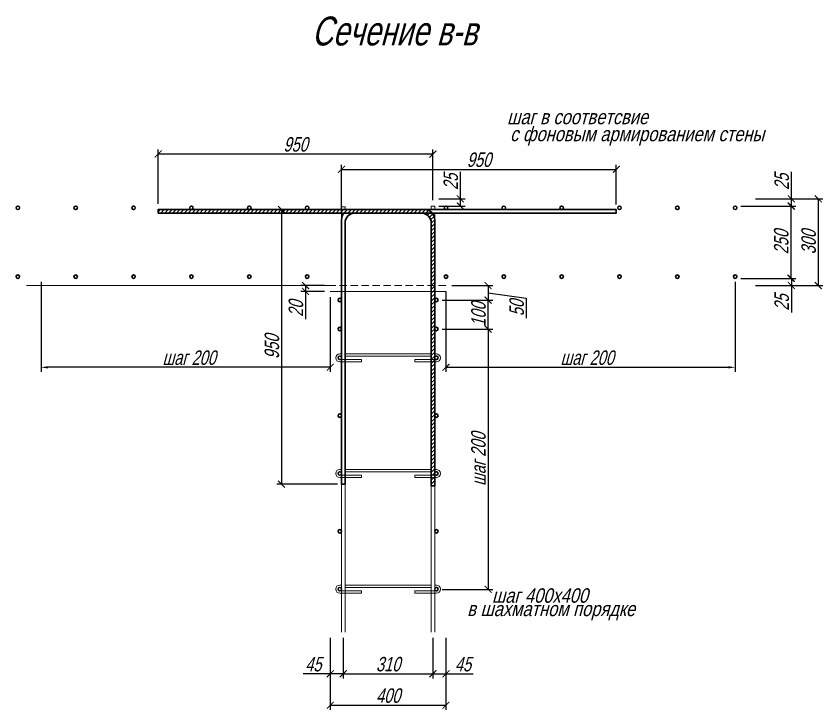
# Model space of a CAD drawing. Header units: millimetres. Extents: x 5929542 to 6152618, y 10240044 to 10382466.
# Drawn here: x 6087570 to 6090359, y 10287978 to 10290378 of the extents above; entities that cross this region are included whole.
import ezdxf

# ---------------------------------------------------------------- set-up
doc = ezdxf.new("R2010")
doc.units = ezdxf.units.MM
doc.header["$PDMODE"] = 35
doc.linetypes.add('штриховая', pattern=[19.05, 12.7, -6.35])
doc.layers.get('Defpoints').update_dxf_attribs({"color": 253})
for name, color, linetype, lineweight in [('Основная', 7, 'Continuous', 30), ('Построения', 7, 'Continuous', 13), ('Размеры', 172, 'Continuous', 13), ('Текст', 134, 'Continuous', 13), ('Штриховка', 253, 'Continuous', 13)]:
    doc.layers.add(name, color=color, linetype=linetype, lineweight=lineweight)
doc.styles.add('GOST 2.304', font='mipgost.ttf', dxfattribs={"width": 0.75, "oblique": 15})
doc.linetypes.add('зигзаг', pattern='A,0.00254,-5.08,[131,ltypeshp.shx,S=5.08,R=0,X=-5.08,Y=0],-10.16,[131,ltypeshp.shx,S=5.08,R=180,X=5.08,Y=0],-5.08', length=20.32254)
doc.dimstyles.new('1k100', dxfattribs={"dimscale": 100, "dimtxt": 2.5, "dimasz": 1.2, "dimexe": 0.8, "dimexo": 1, "dimgap": 0.4, "dimtad": 1, "dimdec": 0, "dimtxsty": 'GOST 2.304', "dimblk": 'ARCHTICK', "dimcen": 2.5, "dimadec": 0, "dimazin": 0, "dimtfac": 1, "dimtdec": 0, "dimtmove": 0, "dimatfit": 3, "dimfxl": 1.25, "dimarcsym": 0})

# ---------------------------------------------------------------- blocks, each defined once
blk = doc.blocks.new('_ArchTick')
at = {"color": 0, "linetype": 'ByBlock', "const_width": 0.15}
blk.add_lwpolyline([(-0.5, -0.5), (0.5, 0.5)], dxfattribs=at)
blk = doc.blocks.new('*D451')
at = {"layer": 'Defpoints', "color": 0, "ltscale": 20, "transparency": 16777216}
for p in [(6089011.2, 10288247.3), (6089056.2, 10288247.3), (6089056.2, 10288103.1)]:
    blk.add_point(p, dxfattribs=at)
at = {"layer": 'Размеры', "color": 0, "lineweight": -2, "ltscale": 20, "transparency": 16777216}
for p, q in [((6089011.2, 10288227.3), (6089011.2, 10288087.1)), ((6089056.2, 10288227.3), (6089056.2, 10288087.1)), ((6089011.2, 10288103.1), (6089056.2, 10288103.1)), ((6089056.2, 10288103.1), (6089149.8, 10288103.1))]:
    blk.add_line(p, q, dxfattribs=at)
at = {"layer": 'Размеры', "color": 0, "lineweight": -2, "ltscale": 20, "transparency": 16777216, "xscale": 24, "yscale": 24, "zscale": 24, "rotation": 180}
blk.add_blockref('_ArchTick', (6089011.2, 10288103.1), dxfattribs=at)
at = {"layer": 'Размеры', "color": 0, "lineweight": -2, "ltscale": 20, "transparency": 16777216, "xscale": 24, "yscale": 24, "zscale": 24}
blk.add_blockref('_ArchTick', (6089056.2, 10288103.1), dxfattribs=at)
at = {"layer": 'Размеры', "color": 0, "ltscale": 20, "transparency": 16777216, "insert": (6089115, 10288136.1), "char_height": 50, "attachment_point": 5, "style": 'GOST 2.304'}
blk.add_mtext('45', dxfattribs=at)
blk = doc.blocks.new('*D468')
at = {"layer": 'Defpoints', "color": 0, "ltscale": 20, "transparency": 16777216}
for p in [(6088656.3, 10288247.3), (6089056.2, 10288247.3), (6089056.2, 10287994.3)]:
    blk.add_point(p, dxfattribs=at)
at = {"layer": 'Размеры', "color": 0, "lineweight": -2, "ltscale": 20, "transparency": 16777216}
for p, q in [((6088656.3, 10288227.3), (6088656.3, 10287978.3)), ((6089056.2, 10288227.3), (6089056.2, 10287978.3)), ((6088656.3, 10287994.3), (6089056.2, 10287994.3))]:
    blk.add_line(p, q, dxfattribs=at)
at = {"layer": 'Размеры', "color": 0, "lineweight": -2, "ltscale": 20, "transparency": 16777216, "xscale": 24, "yscale": 24, "zscale": 24, "rotation": 180}
blk.add_blockref('_ArchTick', (6088656.3, 10287994.3), dxfattribs=at)
at = {"layer": 'Размеры', "color": 0, "lineweight": -2, "ltscale": 20, "transparency": 16777216, "xscale": 24, "yscale": 24, "zscale": 24}
blk.add_blockref('_ArchTick', (6089056.2, 10287994.3), dxfattribs=at)
at = {"layer": 'Размеры', "color": 0, "ltscale": 20, "transparency": 16777216, "insert": (6088856.2, 10288027.3), "char_height": 50, "attachment_point": 5, "style": 'GOST 2.304'}
blk.add_mtext('400', dxfattribs=at)
blk = doc.blocks.new('*D452')
at = {"layer": 'Defpoints', "color": 0, "ltscale": 20, "transparency": 16777216}
for p in [(6087656.2, 10289478.9), (6088656.3, 10289425.9), (6087656.2, 10289163.2)]:
    blk.add_point(p, dxfattribs=at)
at = {"layer": 'Размеры', "color": 0, "lineweight": -2, "ltscale": 20, "transparency": 16777216}
for p, q in [((6087656.2, 10289458.9), (6087656.2, 10289147.2)), ((6088656.3, 10289405.9), (6088656.3, 10289147.2)), ((6088656.3, 10289163.2), (6087680.2, 10289163.2))]:
    blk.add_line(p, q, dxfattribs=at)
at = {"layer": 'Размеры', "color": 0, "ltscale": 20, "transparency": 16777216}
blk.add_solid([(6087680.2, 10289167.2), (6087680.2, 10289159.2), (6087656.2, 10289163.2)], dxfattribs=at)
at = {"layer": 'Размеры', "color": 0, "lineweight": -2, "ltscale": 20, "transparency": 16777216, "xscale": 24, "yscale": 24, "zscale": 24}
blk.add_blockref('_ArchTick', (6088656.3, 10289163.2), dxfattribs=at)
at = {"layer": 'Размеры', "color": 0, "ltscale": 20, "transparency": 16777216, "insert": (6088168.2, 10289196.2), "char_height": 50, "attachment_point": 5, "style": 'GOST 2.304'}
blk.add_mtext('шаг 200\\P', dxfattribs=at)
blk = doc.blocks.new('*D470')
at = {"layer": 'Defpoints', "color": 0, "ltscale": 50, "transparency": 16777216}
for p in [(6089645.2, 10289847.9), (6089645.2, 10289706.9), (6088695.2, 10289673.9)]:
    blk.add_point(p, dxfattribs=at)
at = {"layer": 'Размеры', "color": 0, "lineweight": -2, "ltscale": 50, "transparency": 16777216}
for p, q in [((6088695.2, 10289693.9), (6088695.2, 10289863.9)), ((6089645.2, 10289726.9), (6089645.2, 10289863.9)), ((6088695.2, 10289847.9), (6089645.2, 10289847.9))]:
    blk.add_line(p, q, dxfattribs=at)
at = {"layer": 'Размеры', "color": 0, "lineweight": -2, "ltscale": 50, "transparency": 16777216, "xscale": 24, "yscale": 24, "zscale": 24, "rotation": 180}
blk.add_blockref('_ArchTick', (6088695.2, 10289847.9), dxfattribs=at)
at = {"layer": 'Размеры', "color": 0, "lineweight": -2, "ltscale": 50, "transparency": 16777216, "xscale": 24, "yscale": 24, "zscale": 24}
blk.add_blockref('_ArchTick', (6089645.2, 10289847.9), dxfattribs=at)
at = {"layer": 'Размеры', "color": 0, "ltscale": 50, "transparency": 16777216, "insert": (6089170.2, 10289880.9), "char_height": 50, "attachment_point": 5, "style": 'GOST 2.304'}
blk.add_mtext('950', dxfattribs=at)
blk = doc.blocks.new('*D471')
at = {"layer": 'Defpoints', "color": 0, "ltscale": 50, "transparency": 16777216}
for p in [(6088713.9, 10289708.9), (6088487.7, 10288758.9), (6088701.2, 10288758.9)]:
    blk.add_point(p, dxfattribs=at)
at = {"layer": 'Размеры', "color": 0, "lineweight": -2, "ltscale": 50, "transparency": 16777216}
for p, q in [((6088693.9, 10289708.9), (6088471.7, 10289708.9)), ((6088487.7, 10289708.9), (6088487.7, 10288758.9)), ((6088681.2, 10288758.9), (6088471.7, 10288758.9))]:
    blk.add_line(p, q, dxfattribs=at)
at = {"layer": 'Размеры', "color": 0, "lineweight": -2, "ltscale": 50, "transparency": 16777216, "xscale": 24, "yscale": 24, "zscale": 24}
for p, rotation in [((6088487.7, 10289708.9), 90), ((6088487.7, 10288758.9), 270)]:
    blk.add_blockref('_ArchTick', p, dxfattribs=dict(at, rotation=rotation))
at = {"layer": 'Размеры', "color": 0, "ltscale": 50, "transparency": 16777216, "insert": (6088454.7, 10289233.9), "char_height": 50, "attachment_point": 5, "rotation": 90, "style": 'GOST 2.304'}
blk.add_mtext('950', dxfattribs=at)
blk = doc.blocks.new('*D472')
at = {"layer": 'Defpoints', "color": 0, "ltscale": 20, "transparency": 16777216}
for p in [(6089056.2, 10289445.9), (6089023.2, 10289395.9), (6089201.9, 10289395.9)]:
    blk.add_point(p, dxfattribs=at)
at = {"layer": 'Размеры', "color": 0, "lineweight": -2, "ltscale": 20, "transparency": 16777216}
for p, q in [((6089076.2, 10289445.9), (6089217.9, 10289445.9)), ((6089201.9, 10289445.9), (6089201.9, 10289395.9)), ((6089201.9, 10289420.9), (6089333.9, 10289402.7)), ((6089043.2, 10289395.9), (6089217.9, 10289395.9)), ((6089333.9, 10289402.7), (6089333.9, 10289333.1))]:
    blk.add_line(p, q, dxfattribs=at)
at = {"layer": 'Размеры', "color": 0, "lineweight": -2, "ltscale": 20, "transparency": 16777216, "xscale": 24, "yscale": 24, "zscale": 24}
for p, rotation in [((6089201.9, 10289445.9), 90), ((6089201.9, 10289395.9), 270)]:
    blk.add_blockref('_ArchTick', p, dxfattribs=dict(at, rotation=rotation))
at = {"layer": 'Размеры', "color": 0, "ltscale": 20, "transparency": 16777216, "insert": (6089300.9, 10289367.9), "char_height": 50, "attachment_point": 5, "rotation": 90, "style": 'GOST 2.304'}
blk.add_mtext('50', dxfattribs=at)
blk = doc.blocks.new('*D453')
at = {"layer": 'Defpoints', "color": 0, "ltscale": 20, "transparency": 16777216}
for p in [(6089023.2, 10289295.2), (6089023.2, 10288395.2), (6089201.9, 10288395.2)]:
    blk.add_point(p, dxfattribs=at)
at = {"layer": 'Размеры', "color": 0, "lineweight": -2, "ltscale": 20, "transparency": 16777216}
for p, q in [((6089043.2, 10289295.2), (6089217.9, 10289295.2)), ((6089201.9, 10289295.2), (6089201.9, 10288395.2)), ((6089043.2, 10288395.2), (6089217.9, 10288395.2))]:
    blk.add_line(p, q, dxfattribs=at)
at = {"layer": 'Размеры', "color": 0, "lineweight": -2, "ltscale": 20, "transparency": 16777216, "xscale": 24, "yscale": 24, "zscale": 24}
for p, rotation in [((6089201.9, 10289295.2), 90), ((6089201.9, 10288395.2), 270)]:
    blk.add_blockref('_ArchTick', p, dxfattribs=dict(at, rotation=rotation))
at = {"layer": 'Размеры', "color": 0, "ltscale": 20, "transparency": 16777216, "insert": (6089168.8, 10288845.2), "char_height": 50, "attachment_point": 5, "rotation": 90, "style": 'GOST 2.304'}
blk.add_mtext('шаг 200', dxfattribs=at)
blk = doc.blocks.new('*D454')
at = {"layer": 'Defpoints', "color": 0, "ltscale": 20, "transparency": 16777216}
for p in [(6089011.2, 10289745.9), (6089106.1, 10289745.9), (6089011.2, 10289720.9)]:
    blk.add_point(p, dxfattribs=at)
at = {"layer": 'Размеры', "color": 0, "lineweight": -2, "ltscale": 20, "transparency": 16777216}
for p, q in [((6089106.1, 10289745.9), (6089106.1, 10289839.4)), ((6089031.2, 10289745.9), (6089122.1, 10289745.9)), ((6089106.1, 10289720.9), (6089106.1, 10289745.9)), ((6089031.2, 10289720.9), (6089122.1, 10289720.9))]:
    blk.add_line(p, q, dxfattribs=at)
at = {"layer": 'Размеры', "color": 0, "lineweight": -2, "ltscale": 20, "transparency": 16777216, "xscale": 24, "yscale": 24, "zscale": 24}
for p, rotation in [((6089106.1, 10289745.9), 90), ((6089106.1, 10289720.9), 270)]:
    blk.add_blockref('_ArchTick', p, dxfattribs=dict(at, rotation=rotation))
at = {"layer": 'Размеры', "color": 0, "ltscale": 20, "transparency": 16777216, "insert": (6089073.1, 10289804.6), "char_height": 50, "attachment_point": 5, "rotation": 90, "style": 'GOST 2.304'}
blk.add_mtext('25', dxfattribs=at)
blk = doc.blocks.new('*D455')
at = {"layer": 'Defpoints', "color": 0, "ltscale": 20, "transparency": 16777216}
for p in [(6088656.3, 10288247.3), (6088701.2, 10288247.3), (6088656.3, 10288103.1)]:
    blk.add_point(p, dxfattribs=at)
at = {"layer": 'Размеры', "color": 0, "lineweight": -2, "ltscale": 20, "transparency": 16777216}
for p, q in [((6088656.3, 10288227.3), (6088656.3, 10288087.1)), ((6088701.2, 10288227.3), (6088701.2, 10288087.1)), ((6088656.3, 10288103.1), (6088562.7, 10288103.1)), ((6088701.2, 10288103.1), (6088656.3, 10288103.1))]:
    blk.add_line(p, q, dxfattribs=at)
at = {"layer": 'Размеры', "color": 0, "lineweight": -2, "ltscale": 20, "transparency": 16777216, "xscale": 24, "yscale": 24, "zscale": 24, "rotation": 180}
blk.add_blockref('_ArchTick', (6088656.3, 10288103.1), dxfattribs=at)
at = {"layer": 'Размеры', "color": 0, "lineweight": -2, "ltscale": 20, "transparency": 16777216, "xscale": 24, "yscale": 24, "zscale": 24}
blk.add_blockref('_ArchTick', (6088701.2, 10288103.1), dxfattribs=at)
at = {"layer": 'Размеры', "color": 0, "ltscale": 20, "transparency": 16777216, "insert": (6088597.5, 10288136.1), "char_height": 50, "attachment_point": 5, "style": 'GOST 2.304'}
blk.add_mtext('45', dxfattribs=at)
blk = doc.blocks.new('*D473')
at = {"layer": 'Defpoints', "color": 0, "ltscale": 20, "transparency": 16777216}
for p in [(6088701.2, 10288247.3), (6089011.2, 10288247.3), (6089011.2, 10288103.1)]:
    blk.add_point(p, dxfattribs=at)
at = {"layer": 'Размеры', "color": 0, "lineweight": -2, "ltscale": 20, "transparency": 16777216}
for p, q in [((6088701.2, 10288227.3), (6088701.2, 10288087.1)), ((6089011.2, 10288227.3), (6089011.2, 10288087.1)), ((6088701.2, 10288103.1), (6089011.2, 10288103.1))]:
    blk.add_line(p, q, dxfattribs=at)
at = {"layer": 'Размеры', "color": 0, "lineweight": -2, "ltscale": 20, "transparency": 16777216, "xscale": 24, "yscale": 24, "zscale": 24, "rotation": 180}
blk.add_blockref('_ArchTick', (6088701.2, 10288103.1), dxfattribs=at)
at = {"layer": 'Размеры', "color": 0, "lineweight": -2, "ltscale": 20, "transparency": 16777216, "xscale": 24, "yscale": 24, "zscale": 24}
blk.add_blockref('_ArchTick', (6089011.2, 10288103.1), dxfattribs=at)
at = {"layer": 'Размеры', "color": 0, "ltscale": 20, "transparency": 16777216, "insert": (6088856.2, 10288136.1), "char_height": 50, "attachment_point": 5, "style": 'GOST 2.304'}
blk.add_mtext('310', dxfattribs=at)
blk = doc.blocks.new('*D456')
at = {"layer": 'Defpoints', "color": 0, "ltscale": 20, "transparency": 16777216}
for p in [(6090056.2, 10289478.9), (6089056.2, 10289445.9), (6090056.2, 10289163.2)]:
    blk.add_point(p, dxfattribs=at)
at = {"layer": 'Размеры', "color": 0, "lineweight": -2, "ltscale": 20, "transparency": 16777216}
for p, q in [((6090056.2, 10289458.9), (6090056.2, 10289147.2)), ((6089056.2, 10289425.9), (6089056.2, 10289147.2)), ((6089056.2, 10289163.2), (6090032.2, 10289163.2))]:
    blk.add_line(p, q, dxfattribs=at)
at = {"layer": 'Размеры', "color": 0, "ltscale": 20, "transparency": 16777216}
blk.add_solid([(6090032.2, 10289167.2), (6090032.2, 10289159.2), (6090056.2, 10289163.2)], dxfattribs=at)
at = {"layer": 'Размеры', "color": 0, "lineweight": -2, "ltscale": 20, "transparency": 16777216, "xscale": 24, "yscale": 24, "zscale": 24, "rotation": 180}
blk.add_blockref('_ArchTick', (6089056.2, 10289163.2), dxfattribs=at)
at = {"layer": 'Размеры', "color": 0, "ltscale": 20, "transparency": 16777216, "insert": (6089544.2, 10289196.2), "char_height": 50, "attachment_point": 5, "style": 'GOST 2.304'}
blk.add_mtext('шаг 200\\P', dxfattribs=at)
blk = doc.blocks.new('*D474')
at = {"layer": 'Defpoints', "color": 0, "ltscale": 20, "transparency": 16777216}
for p in [(6088061.2, 10289901), (6088061.2, 10289708.9), (6089011.2, 10289720.9)]:
    blk.add_point(p, dxfattribs=at)
at = {"layer": 'Размеры', "color": 0, "lineweight": -2, "ltscale": 20, "transparency": 16777216}
for p, q in [((6088061.2, 10289728.9), (6088061.2, 10289917)), ((6089011.2, 10289901), (6088061.2, 10289901)), ((6089011.2, 10289740.9), (6089011.2, 10289917))]:
    blk.add_line(p, q, dxfattribs=at)
at = {"layer": 'Размеры', "color": 0, "lineweight": -2, "ltscale": 20, "transparency": 16777216, "xscale": 24, "yscale": 24, "zscale": 24, "rotation": 180}
blk.add_blockref('_ArchTick', (6088061.2, 10289901), dxfattribs=at)
at = {"layer": 'Размеры', "color": 0, "lineweight": -2, "ltscale": 20, "transparency": 16777216, "xscale": 24, "yscale": 24, "zscale": 24}
blk.add_blockref('_ArchTick', (6089011.2, 10289901), dxfattribs=at)
at = {"layer": 'Размеры', "color": 0, "ltscale": 20, "transparency": 16777216, "insert": (6088536.2, 10289934), "char_height": 50, "attachment_point": 5, "style": 'GOST 2.304'}
blk.add_mtext('950', dxfattribs=at)
blk = doc.blocks.new('*U438')
at = {"layer": 'Основная', "ltscale": 10}
for centre in [(0, 117), (0, -121)]:
    blk.add_circle(centre, 6, dxfattribs=at)
blk = doc.blocks.new('*U439')
at = {"layer": 'Построения', "color": 0, "linetype": 'ByBlock', "lineweight": -2, "transparency": 16777216}
for p in [(-1000, 0), (-800, 0), (-600, 0), (-400, 0), (-200, 0), (0, 0)]:
    blk.add_blockref('*U438', p, dxfattribs=at)
blk = doc.blocks.new('*U440')
at = {"layer": 'Основная', "ltscale": 10}
for centre in [(0, 119), (0, -119)]:
    blk.add_circle(centre, 6, dxfattribs=at)
blk = doc.blocks.new('*U441')
at = {"layer": 'Построения', "color": 0, "linetype": 'ByBlock', "lineweight": -2, "transparency": 16777216}
for p in [(-1000, 0), (-800, 0), (-600, 0), (-400, 0), (-200, 0), (0, 0)]:
    blk.add_blockref('*U440', p, dxfattribs=at)
blk = doc.blocks.new('*D459')
at = {"layer": 'Defpoints', "color": 0, "ltscale": 20, "transparency": 16777216}
for p in [(6090106.2, 10289745.9), (6090106.2, 10289445.9), (6090343.3, 10289445.9)]:
    blk.add_point(p, dxfattribs=at)
at = {"layer": 'Размеры', "color": 0, "lineweight": -2, "ltscale": 20, "transparency": 16777216}
for p, q in [((6090126.2, 10289745.9), (6090359.3, 10289745.9)), ((6090343.3, 10289745.9), (6090343.3, 10289445.9)), ((6090126.2, 10289445.9), (6090359.3, 10289445.9))]:
    blk.add_line(p, q, dxfattribs=at)
at = {"layer": 'Размеры', "color": 0, "lineweight": -2, "ltscale": 20, "transparency": 16777216, "xscale": 24, "yscale": 24, "zscale": 24}
for p, rotation in [((6090343.3, 10289745.9), 90), ((6090343.3, 10289445.9), 270)]:
    blk.add_blockref('_ArchTick', p, dxfattribs=dict(at, rotation=rotation))
at = {"layer": 'Размеры', "color": 0, "ltscale": 20, "transparency": 16777216, "insert": (6090310.3, 10289595.9), "char_height": 50, "attachment_point": 5, "rotation": 90, "style": 'GOST 2.304'}
blk.add_mtext('300', dxfattribs=at)
blk = doc.blocks.new('*D460')
at = {"layer": 'Defpoints', "color": 0, "ltscale": 20, "transparency": 16777216}
for p in [(6090056.2, 10289470.9), (6090106.2, 10289445.9), (6090250.3, 10289445.9)]:
    blk.add_point(p, dxfattribs=at)
at = {"layer": 'Размеры', "color": 0, "lineweight": -2, "ltscale": 20, "transparency": 16777216}
for p, q in [((6090076.2, 10289470.9), (6090266.3, 10289470.9)), ((6090126.2, 10289445.9), (6090266.3, 10289445.9)), ((6090250.3, 10289470.9), (6090250.3, 10289445.9)), ((6090250.3, 10289445.9), (6090250.3, 10289352.3))]:
    blk.add_line(p, q, dxfattribs=at)
at = {"layer": 'Размеры', "color": 0, "lineweight": -2, "ltscale": 20, "transparency": 16777216, "xscale": 24, "yscale": 24, "zscale": 24}
for p, rotation in [((6090250.3, 10289470.9), 90), ((6090250.3, 10289445.9), 270)]:
    blk.add_blockref('_ArchTick', p, dxfattribs=dict(at, rotation=rotation))
at = {"layer": 'Размеры', "color": 0, "ltscale": 20, "transparency": 16777216, "insert": (6090217.3, 10289387.1), "char_height": 50, "attachment_point": 5, "rotation": 90, "style": 'GOST 2.304'}
blk.add_mtext('25', dxfattribs=at)
blk = doc.blocks.new('*D461')
at = {"layer": 'Defpoints', "color": 0, "ltscale": 20, "transparency": 16777216}
for p in [(6090106.2, 10289745.9), (6090250.3, 10289745.9), (6090056.2, 10289720.9)]:
    blk.add_point(p, dxfattribs=at)
at = {"layer": 'Размеры', "color": 0, "lineweight": -2, "ltscale": 20, "transparency": 16777216}
for p, q in [((6090250.3, 10289745.9), (6090250.3, 10289839.4)), ((6090126.2, 10289745.9), (6090266.3, 10289745.9)), ((6090250.3, 10289720.9), (6090250.3, 10289745.9)), ((6090076.2, 10289720.9), (6090266.3, 10289720.9))]:
    blk.add_line(p, q, dxfattribs=at)
at = {"layer": 'Размеры', "color": 0, "lineweight": -2, "ltscale": 20, "transparency": 16777216, "xscale": 24, "yscale": 24, "zscale": 24}
for p, rotation in [((6090250.3, 10289745.9), 90), ((6090250.3, 10289720.9), 270)]:
    blk.add_blockref('_ArchTick', p, dxfattribs=dict(at, rotation=rotation))
at = {"layer": 'Размеры', "color": 0, "ltscale": 20, "transparency": 16777216, "insert": (6090217.3, 10289804.6), "char_height": 50, "attachment_point": 5, "rotation": 90, "style": 'GOST 2.304'}
blk.add_mtext('25', dxfattribs=at)
blk = doc.blocks.new('*D462')
at = {"layer": 'Defpoints', "color": 0, "ltscale": 20, "transparency": 16777216}
for p in [(6090056.2, 10289720.9), (6090056.2, 10289470.9), (6090248.7, 10289470.9)]:
    blk.add_point(p, dxfattribs=at)
at = {"layer": 'Размеры', "color": 0, "lineweight": -2, "ltscale": 20, "transparency": 16777216}
for p, q in [((6090076.2, 10289720.9), (6090264.7, 10289720.9)), ((6090248.7, 10289720.9), (6090248.7, 10289470.9)), ((6090076.2, 10289470.9), (6090264.7, 10289470.9))]:
    blk.add_line(p, q, dxfattribs=at)
at = {"layer": 'Размеры', "color": 0, "lineweight": -2, "ltscale": 20, "transparency": 16777216, "xscale": 24, "yscale": 24, "zscale": 24}
for p, rotation in [((6090248.7, 10289720.9), 90), ((6090248.7, 10289470.9), 270)]:
    blk.add_blockref('_ArchTick', p, dxfattribs=dict(at, rotation=rotation))
at = {"layer": 'Размеры', "color": 0, "ltscale": 20, "transparency": 16777216, "insert": (6090215.7, 10289595.9), "char_height": 50, "attachment_point": 5, "rotation": 90, "style": 'GOST 2.304'}
blk.add_mtext('250', dxfattribs=at)
blk = doc.blocks.new('*D476')
at = {"layer": 'Defpoints', "color": 0, "ltscale": 20, "transparency": 16777216}
for p in [(6088656.2, 10289445.9), (6088570.7, 10289425.9), (6088656.3, 10289425.9)]:
    blk.add_point(p, dxfattribs=at)
at = {"layer": 'Размеры', "color": 0, "lineweight": -2, "ltscale": 20, "transparency": 16777216}
for p, q in [((6088636.2, 10289445.9), (6088554.7, 10289445.9)), ((6088570.7, 10289445.9), (6088570.7, 10289425.9)), ((6088636.3, 10289425.9), (6088554.7, 10289425.9)), ((6088570.7, 10289425.9), (6088570.7, 10289329.6))]:
    blk.add_line(p, q, dxfattribs=at)
at = {"layer": 'Размеры', "color": 0, "lineweight": -2, "ltscale": 20, "transparency": 16777216, "xscale": 24, "yscale": 24, "zscale": 24}
for p, rotation in [((6088570.7, 10289445.9), 90), ((6088570.7, 10289425.9), 270)]:
    blk.add_blockref('_ArchTick', p, dxfattribs=dict(at, rotation=rotation))
at = {"layer": 'Размеры', "color": 0, "ltscale": 20, "transparency": 16777216, "insert": (6088537.7, 10289365.7), "char_height": 50, "attachment_point": 5, "rotation": 90, "style": 'GOST 2.304'}
blk.add_mtext('20', dxfattribs=at)
blk = doc.blocks.new('*U642')
at = {"layer": 'Основная', "ltscale": 50}
for centre in [(-167, 0), (167, 0)]:
    blk.add_circle(centre, 6, dxfattribs=at)
blk = doc.blocks.new('*U643')
at = {"layer": 'Построения', "color": 0, "linetype": 'ByBlock', "lineweight": -2, "transparency": 16777216}
for p in [(0, 0), (0, -200), (0, -400), (0, -600), (0, -800), (0, -1000)]:
    blk.add_blockref('*U642', p, dxfattribs=at)
blk = doc.blocks.new('*U640')
at = {"layer": 'Построения', "ltscale": 20}
for points in [[(-161, 6), (-167, 6, 1), (-167, -6), (-92, -6), (-92, -14), (-167, -14, -1), (-167, 14), (-161, 14)], [(161, 14), (167, 14, -1), (167, -14), (92, -14), (92, -6), (167, -6, 1), (167, 6), (161, 6)]]:
    blk.add_lwpolyline(points, format="xyb", dxfattribs=at)
for points in [[(-149, 14), (149, 14)], [(149, 6), (-149, 6)]]:
    blk.add_lwpolyline(points, dxfattribs=at)
blk = doc.blocks.new('*U641')
at = {"layer": 'Построения', "color": 0, "linetype": 'ByBlock', "lineweight": -2, "transparency": 16777216}
for p in [(0, 800), (0, 400), (0, 0)]:
    blk.add_blockref('*U640', p, dxfattribs=at)
blk = doc.blocks.new('*D644')
at = {"layer": 'Defpoints', "color": 0, "ltscale": 20, "transparency": 16777216}
for p in [(6089083, 10289395.9), (6089201.9, 10289395.9), (6089083, 10289295.2)]:
    blk.add_point(p, dxfattribs=at)
at = {"layer": 'Размеры', "color": 0, "lineweight": -2, "ltscale": 20, "transparency": 16777216}
for p, q in [((6089103, 10289395.9), (6089217.9, 10289395.9)), ((6089201.9, 10289295.2), (6089201.9, 10289395.9)), ((6089103, 10289295.2), (6089217.9, 10289295.2))]:
    blk.add_line(p, q, dxfattribs=at)
at = {"layer": 'Размеры', "color": 0, "lineweight": -2, "ltscale": 20, "transparency": 16777216, "xscale": 24, "yscale": 24, "zscale": 24}
for p, rotation in [((6089201.9, 10289395.9), 90), ((6089201.9, 10289295.2), 270)]:
    blk.add_blockref('_ArchTick', p, dxfattribs=dict(at, rotation=rotation))
at = {"layer": 'Размеры', "color": 0, "ltscale": 20, "transparency": 16777216, "insert": (6089168.9, 10289345.5), "char_height": 50, "attachment_point": 5, "rotation": 90, "style": 'GOST 2.304'}
blk.add_mtext('100', dxfattribs=at)

msp = doc.modelspace()

# ---------------------------------------------------------------- hatches: boundary and pattern name
at = {"layer": 'Штриховка', "ltscale": 20}
h = msp.add_hatch(dxfattribs=at)
h.set_pattern_fill('ANSI31', color=256, scale=3)
h.set_pattern_definition([(45, (5567319.332, 10114447.547), (-6.73519209, 6.73519209), [])])
h.paths.add_polyline_path([(6088856.22119, 10289708.85061), (6088061.22119, 10289708.85061), (6088061.22119, 10289696.85061), (6088083.61349, 10289696.85061), (6088856.22119, 10289696.85061)])
h.paths.add_polyline_path([(6088982.22119, 10289708.85061), (6088856.22119, 10289708.85061), (6088856.22119, 10289696.85061), (6088970.22119, 10289696.85061, -0.4142135624), (6089005.22119, 10289661.85061), (6089005.22119, 10289447.85061), (6089017.22119, 10289447.85061), (6089017.22119, 10289673.85061, 0.4142135624)])
h.paths.add_polyline_path([(6089017.22119, 10289447.85061), (6089005.22119, 10289447.85061), (6089005.22119, 10289427.85061), (6089017.22119, 10289427.85061)])
h.paths.add_polyline_path([(6089017.22119, 10289427.85061), (6089005.22119, 10289427.85061), (6089005.22119, 10289191.85061), (6089017.22119, 10289191.85061)])
h.paths.add_polyline_path([(6089017.22119, 10289191.85061), (6089005.22119, 10289191.85061), (6089005.22119, 10289183.85061), (6089017.22119, 10289183.85061)])
h.paths.add_polyline_path([(6089017.22119, 10289183.85061), (6089005.22119, 10289183.85061), (6089005.22119, 10288791.85061), (6089017.22119, 10288791.85061)])
h.paths.add_polyline_path([(6089017.22119, 10288791.85061), (6089005.22119, 10288791.85061), (6089005.22119, 10288783.85061), (6089017.22119, 10288783.85061)])
h.paths.add_polyline_path([(6089017.22119, 10288783.85061), (6089005.22119, 10288783.85061), (6089005.22119, 10288752.85061), (6089017.22119, 10288752.85061)])

# ---------------------------------------------------------------- linework, layer by layer
at = {"layer": 'Основная', "ltscale": 10}
msp.add_lwpolyline([(6088061.22119, 10289696.85061), (6088061.22119, 10289708.85061), (6088982.22119, 10289708.85061, -0.4142135624), (6089017.22119, 10289673.85061), (6089017.22119, 10288752.85061), (6089005.22119, 10288752.85061), (6089005.22119, 10289661.85061, 0.4142135624), (6088970.22119, 10289696.85061), (6088183.61349, 10289696.85061)], format="xyb", close=True, dxfattribs=at)
msp.add_lwpolyline([(6088703.83938, 10289696.85061, 0.1812004748), (6088695.22119, 10289673.85061), (6088695.22119, 10288758.85061), (6088707.22119, 10288758.85061), (6088707.22119, 10289661.85061, -0.4142135624), (6088742.22119, 10289696.85061), (6088870.22119, 10289696.85061)], format="xyb", dxfattribs=at)
msp.add_lwpolyline([(6088958.603, 10289696.85061), (6089578.82888, 10289696.85061), (6089645.22119, 10289696.85061), (6089645.22119, 10289708.85061), (6088780.22119, 10289708.85061)], dxfattribs=at)
for centre in [(6088689.06101, 10289295.85274), (6089023.06101, 10289295.85274)]:
    msp.add_circle(centre, 6, dxfattribs=at)
at = {"layer": 'Построения', "ltscale": 20}
for points in [[(6088695.22119, 10289718.01374), (6088707.22119, 10289718.01374)], [(6089005.22119, 10289720.85061), (6089017.22119, 10289720.85061)], [(6088656.22119, 10289445.85061), (6087606.22119, 10289445.85061)]]:
    msp.add_lwpolyline(points, dxfattribs=at)
at = {"layer": 'Построения', "ltscale": 50}
for points in [[(6088695.22119, 10288247.26904), (6088695.22119, 10289696.85061)], [(6088707.22119, 10289708.85061), (6088707.22119, 10289718.01374)], [(6089005.22119, 10289708.85061), (6089005.22119, 10289720.85061)], [(6089017.22119, 10289708.85061), (6089017.22119, 10289720.85061)], [(6089017.22119, 10288247.26904), (6089017.22119, 10289696.85061)], [(6088707.22119, 10288247.26904), (6088707.22119, 10289664.85061)], [(6089005.22119, 10288247.26904), (6089005.22119, 10289664.85061)]]:
    msp.add_lwpolyline(points, dxfattribs=at)
at = {"layer": 'Построения', "linetype": 'штриховая', "ltscale": 2}
msp.add_lwpolyline([(6089056.22119, 10289445.85061), (6088656.22119, 10289445.85061)], dxfattribs=at)
at = {"layer": 'Построения', "linetype": 'зигзаг'}
msp.add_lwpolyline([(6089056.22119, 10289425.85061), (6088656.26109, 10289425.85061)], dxfattribs=at)

# ---------------------------------------------------------------- block references
at = {"layer": 'Построения'}
for name, p in [('*U439', (6088576.22119, 10289597.85061)), ('*U643', (6088856.22119, 10289395.85061)), ('*U641', (6088856.22119, 10288395.85061))]:
    msp.add_blockref(name, p, dxfattribs=at)
at = {"layer": 'Построения', "xscale": -1}
msp.add_blockref('*U441', (6089056.22119, 10289595.85061), dxfattribs=at)

# ---------------------------------------------------------------- texts
at = {"layer": 'Текст', "ltscale": 20, "style": 'GOST 2.304', "oblique": 15, "width": 0.85}
for s, p in [('шаг в соответсвие', (6089267.56908, 10290004.02005)), ('с фоновым армированием стены', (6089277.82512, 10289945.20209)), ('шаг 400х400', (6089215.16793, 10288348.75633)), ('в шахматном порядке', (6089129.36771, 10288302.59102))]:
    msp.add_text(s, height=50, dxfattribs=at).set_placement(p)
at = {"layer": 'Текст', "ltscale": 20, "insert": (6088592.20894, 10290376.43945), "char_height": 100, "attachment_point": 1, "style": 'GOST 2.304'}
msp.add_mtext_dynamic_manual_height_columns('Сечение в-в', width=13442.6664836, gutter_width=1250, heights=[0], dxfattribs=at)

# ---------------------------------------------------------------- dimensions: what is measured, and where the dimension line sits
at = {"layer": 'Размеры', "ltscale": 20}
for base, p1, p2, picture, middle in [((6088061.22119, 10289901.01731), (6089011.22119, 10289720.85061), (6088061.22119, 10289708.85061), '*D474', (6088536.22119, 10289934.01731)), ((6088656.26109, 10288103.13366), (6088701.22119, 10288247.26904), (6088656.26109, 10288247.26904), '*D455', (6088597.47308, 10288136.13366)), ((6089056.22119, 10288103.13366), (6089011.22119, 10288247.26904), (6089056.22119, 10288247.26904), '*D451', (6089115.0092, 10288136.13366))]:
    dim = msp.add_linear_dim(base=base, p1=p1, p2=p2, dimstyle='1k100', override={"dimscale": 20}, dxfattribs=at)
    dim.commit()
    dim.dimension.update_dxf_attribs({"geometry": picture, "text_midpoint": middle})
at = {"layer": 'Размеры', "ltscale": 50}
dim = msp.add_linear_dim(base=(6089645.22119, 10289847.87547), p1=(6088695.22119, 10289673.85073), p2=(6089645.22119, 10289706.85061), dimstyle='1k100', override={"dimscale": 20, "dimlfac": 1, "dimtxsty": 'GOST 2.304', "dimblk1": 'ArchTick', "dimblk2": 'ArchTick', "dimsah": 1, "dimtolj": 0}, dxfattribs=at)
dim.commit()
dim.dimension.update_dxf_attribs({"geometry": '*D470', "text_midpoint": (6089170.22119, 10289880.87547)})
at = {"layer": 'Размеры', "ltscale": 20}
for base, p1, p2, override, picture, middle in [((6089106.09595, 10289745.85061), (6089011.22119, 10289720.85061), (6089011.22119, 10289745.85061), {"dimscale": 20}, '*D454', (6089073.09595, 10289804.62523)), ((6090250.28959, 10289745.85061), (6090056.22119, 10289720.85061), (6090106.22119, 10289745.85061), {"dimscale": 20, "dimlfac": 1, "dimtxsty": 'GOST 2.304', "dimblk1": 'ArchTick', "dimblk2": 'ArchTick', "dimsah": 1, "dimtolj": 0}, '*D461', (6090217.28959, 10289804.62523)), ((6090343.25566, 10289445.85061), (6090106.22119, 10289745.85061), (6090106.22119, 10289445.85061), {"dimscale": 20}, '*D459', (6090310.25566, 10289595.85061)), ((6090248.73948, 10289470.85061), (6090056.22119, 10289720.85061), (6090056.22119, 10289470.85061), {"dimscale": 20}, '*D462', (6090215.73948, 10289595.85061)), ((6090250.28959, 10289445.85061), (6090056.22119, 10289470.85061), (6090106.22119, 10289445.85061), {"dimscale": 20, "dimlfac": 1, "dimtxsty": 'GOST 2.304', "dimblk1": 'ArchTick', "dimblk2": 'ArchTick', "dimsah": 1, "dimtolj": 0}, '*D460', (6090217.28959, 10289387.07598)), ((6088570.65346, 10289425.85061), (6088656.22119, 10289445.85061), (6088656.26109, 10289425.85061), {"dimscale": 20}, '*D476', (6088537.65346, 10289365.7233)), ((6089201.88962, 10289395.85061), (6089083.02702, 10289295.24127), (6089083.02702, 10289395.85061), {"dimscale": 20, "dimrnd": 5, "dimblk1": 'ArchTick', "dimblk2": 'ArchTick', "dimsah": 1, "dimtmove": 1}, '*D644', (6089168.88962, 10289345.54594))]:
    dim = msp.add_linear_dim(base=base, p1=p1, p2=p2, angle=90, dimstyle='1k100', override=override, dxfattribs=at)
    dim.commit()
    dim.dimension.update_dxf_attribs({"geometry": picture, "text_midpoint": middle})
at = {"layer": 'Размеры', "ltscale": 50}
dim = msp.add_linear_dim(base=(6088487.7351, 10288758.85061), p1=(6088713.88071, 10289708.85061), p2=(6088701.22119, 10288758.85061), angle=90, dimstyle='1k100', override={"dimscale": 20, "dimlfac": 1, "dimtxsty": 'GOST 2.304', "dimblk1": 'ArchTick', "dimblk2": 'ArchTick', "dimsah": 1, "dimtolj": 0}, dxfattribs=at)
dim.commit()
dim.dimension.update_dxf_attribs({"geometry": '*D471', "text_midpoint": (6088454.7351, 10289233.85061)})
at = {"layer": 'Размеры', "ltscale": 20}
for base, p1, p2, angle, text, override, picture, middle in [((6087656.22119, 10289163.15019), (6088656.26109, 10289425.85061), (6087656.22119, 10289478.85061), 180, 'шаг 200\\P', {"dimscale": 20, "dimblk1": 'ArchTick', "dimsah": 1}, '*D452', (6088168.24114, 10289196.20376)), ((6089201.88962, 10288395.24127), (6089023.21748, 10289295.24127), (6089023.21748, 10288395.24127), 90, 'шаг 200', {"dimscale": 20, "dimrnd": 5, "dimblk1": 'ArchTick', "dimblk2": 'ArchTick', "dimsah": 1, "dimtmove": 1}, '*D453', (6089168.83605, 10288845.24127))]:
    dim = msp.add_linear_dim(base=base, p1=p1, p2=p2, angle=angle, text=text, dimstyle='1k100', override=override, dxfattribs=at)
    dim.commit()
    dim.dimension.update_dxf_attribs({"geometry": picture, "text_midpoint": middle})
for base, p1, p2, text, override, picture, middle in [((6090056.22119, 10289163.15019), (6089056.22119, 10289445.85061), (6090056.22119, 10289478.85061), 'шаг 200\\P', {"dimscale": 20, "dimblk1": 'ArchTick', "dimsah": 1}, '*D456', (6089544.22119, 10289196.20376)), ((6089056.22119, 10287994.27365), (6088656.26109, 10288247.26904), (6089056.22119, 10288247.26904), '400', {"dimscale": 20, "dimlfac": 1, "dimtxsty": 'GOST 2.304', "dimblk1": 'ArchTick', "dimblk2": 'ArchTick', "dimsah": 1, "dimtolj": 0}, '*D468', (6088856.24114, 10288027.27365)), ((6089011.22119, 10288103.13366), (6088701.22119, 10288247.26904), (6089011.22119, 10288247.26904), '310', {"dimscale": 20, "dimlfac": 1, "dimtxsty": 'GOST 2.304', "dimblk1": 'ArchTick', "dimblk2": 'ArchTick', "dimsah": 1, "dimtolj": 0}, '*D473', (6088856.22119, 10288136.13366))]:
    dim = msp.add_linear_dim(base=base, p1=p1, p2=p2, text=text, dimstyle='1k100', override=override, dxfattribs=at)
    dim.commit()
    dim.dimension.update_dxf_attribs({"geometry": picture, "text_midpoint": middle})
dim = msp.add_linear_dim(base=(6089201.88962, 10289395.85061), p1=(6089056.22119, 10289445.85061), p2=(6089023.22119, 10289395.85061), angle=90, dimstyle='1k100', override={"dimscale": 20, "dimlfac": 1, "dimrnd": 5, "dimtxsty": 'GOST 2.304', "dimblk1": 'ArchTick', "dimblk2": 'ArchTick', "dimsah": 1, "dimtmove": 1, "dimtolj": 0}, dxfattribs=at)
dim.commit()
dim.dimension.update_dxf_attribs({"geometry": '*D472', "text_midpoint": (6089333.94734, 10289394.67277), "dimtype": 160})

doc.saveas('drawing.dxf')
